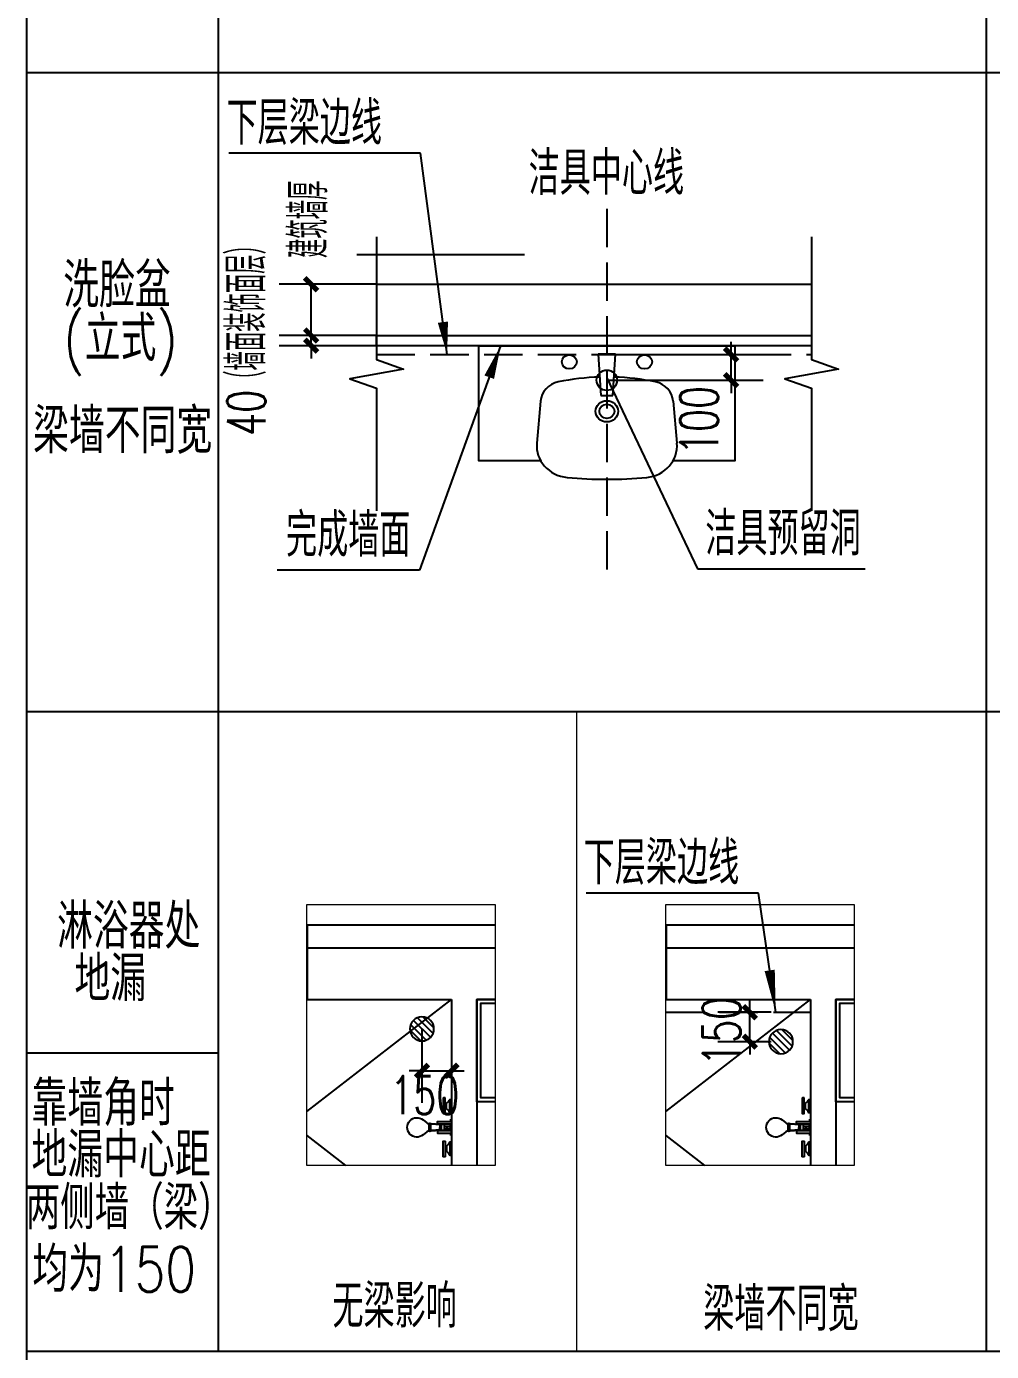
# Model space of a CAD drawing. Header units: millimetres. Extents: x 38494 to 103938, y -249777 to -227577.
# Drawn here: x 50855 to 55319, y -246055 to -239922 of the extents above; entities that cross this region are included whole.
import ezdxf

# ---------------------------------------------------------------- set-up
doc = ezdxf.new("R2010")
doc.units = ezdxf.units.MM
doc.header["$LTSCALE"] = 600
for name, pattern in [('__DASH', [0.35, 0.25, -0.1]), ('A10-6#平面图（改剪力墙厚9.5）_二层平面图_SEN14CGD$0$CONTINOUS', [0]), ('CONTINOUS', [0]), ('DASH', [0.35, 0.25, -0.1])]:
    doc.linetypes.add(name, pattern=pattern)
doc.layers.add('0-标注', color=4, linetype='CONTINOUS', lineweight=13)
doc.layers.add('LVTRY', color=6, linetype='Continuous', lineweight=9)
for name, color, linetype in [('01平-家具', 8, 'Continuous'), ('A10-6#平面图（改剪力墙厚9.5）_二层平面图_SEN14CGD$0$LVTRY', 8, 'Continuous'), ('A10-6#平面图（改剪力墙厚9.5）_二层平面图_SEN14CGD$0$SURFACE', 31, 'Continuous'), ('A10-6#平面图（改剪力墙厚9.5）_二层平面图_SEN14CGD$0$WALL', 2, 'Continuous'), ('EQUIP_地漏', 7, 'Continuous'), ('TEXT', 7, 'Continuous'), ('TWT_DIM', 3, 'Continuous'), ('TWT_LEAD', 3, 'Continuous'), ('TWT_TEXT', 7, 'Continuous'), ('冷凝水', 4, 'Continuous')]:
    doc.layers.add(name, color=color, linetype=linetype)
doc.styles.add('_TCH_DIM', font='SIMPLEX', dxfattribs={"bigfont": 'GBCBIG'})
doc.styles.add('_TCH_DIM_T3', font='SIMPLEX', dxfattribs={"width": 0.705882, "bigfont": 'GBCBIG'})
doc.styles.add('_TWT_PIPEDN', font='SIMPLEX', dxfattribs={"width": 0.8, "height": 3.5, "bigfont": 'HZTXT'})
doc.styles.add('gbenor+gbcbig', font='gbenor.shx', dxfattribs={"bigfont": 'gbcbig.shx'})
doc.dimstyles.new('_TWT_ARCH&&50', dxfattribs={"dimtxt": 148.75, "dimasz": 50, "dimexe": 125, "dimexo": 0, "dimgap": 63.125, "dimtad": 1, "dimdec": 0, "dimzin": 0, "dimdsep": 46, "dimtxsty": '_TCH_DIM_T3', "dimblk": 'ARCHTICK', "dimcen": 0.09, "dimclrt": 7, "dimazin": 2, "dimtfac": 1, "dimtdec": 0, "dimtix": 1, "dimtmove": 2, "dimatfit": 3, "dimfxl": 50, "dimtolj": 1, "dimtzin": 0, "dimarcsym": 0})

# ---------------------------------------------------------------- blocks, each defined once
blk = doc.blocks.new('A$C6F667AFB')
at = {"layer": '01平-家具'}
for p, q in [((465.9, 488.9), (476.9, 327.8)), ((534.1, 488.9), (465.9, 488.9)), ((523.1, 327.8), (534.1, 488.9)), ((476.9, 327.8), (523.1, 327.8)), ((241.1, 305.3), (226.1, 141.3)), ((758.9, 305.3), (773.9, 141.3))]:
    blk.add_line(p, q, dxfattribs=at)
blk.add_lwpolyline([(241.4, 72), (0, 72), (0, 522), (1000, 522), (1000, 72), (758.6, 72)], dxfattribs=at)
for centre in [(353, 458.7), (647, 458.7)]:
    blk.add_ellipse(centre, major_axis=(29.4, 0), ratio=0.938776, dxfattribs=at)
for centre, major_axis, start_param, end_param in [((329.1, 299.6), (88.2, 0), 1.78785, 3.072696), ((500, -428.1), (-882, 0), -1.539069, -1.353743), ((500, -428.1), (882, 0), 1.353743, 1.539069), ((670.9, 299.6), (-88.2, 0), 3.21049, 4.495336), ((500, 265.5), (-44.1, 0), 1.570796326830566, 7.853981634010152), ((500, 265.5), (-29.4, 0), 1.570796326809947, 7.853981633989534), ((358, 130.8), (-132.3, 0), -0.08511, 1.468112), ((642, 130.8), (132.3, 0), -1.468112, 0.08511), ((500, 1424.7), (-1517.9, 0), 1.468112, 1.673481)]:
    blk.add_ellipse(centre, major_axis=major_axis, ratio=0.938776, start_param=start_param, end_param=end_param, dxfattribs=at)
blk = doc.blocks.new('_ArchTick')
at = {"color": 0, "linetype": 'ByBlock', "const_width": 0.4}
blk.add_lwpolyline([(-0.5, -0.5), (0.5, 0.5)], dxfattribs=at)
blk = doc.blocks.new('*D20')
at = {"layer": 'Defpoints', "color": 0, "transparency": 16777216}
for p in [(1014721.8, 438247), (1015207, 438247), (1014721.8, 438146.9)]:
    blk.add_point(p, dxfattribs=at)
at = {"layer": 'TWT_DIM', "color": 0, "lineweight": -2, "transparency": 16777216}
for p, q in [((1015207, 438247), (1015207, 438297)), ((1014721.8, 438247), (1015332, 438247)), ((1015207, 438146.9), (1015207, 438247)), ((1014721.8, 438146.9), (1015332, 438146.9)), ((1015207, 438146.9), (1015207, 438096.9))]:
    blk.add_line(p, q, dxfattribs=at)
at = {"layer": 'TWT_DIM', "color": 0, "lineweight": -2, "transparency": 16777216, "xscale": 50, "yscale": 50, "zscale": 50}
for p, rotation in [((1015207, 438247), 269.9970163905541), ((1015207, 438146.9), 89.9970163905541)]:
    blk.add_blockref('_ArchTick', p, dxfattribs=dict(at, rotation=rotation))
at = {"layer": 'TWT_DIM', "color": 7, "transparency": 16777216, "insert": (1015082, 437989.8), "char_height": 148.75, "attachment_point": 5, "rotation": 89.997, "style": '_TCH_DIM_T3'}
blk.add_mtext('\\A1;100', dxfattribs=at)
blk = doc.blocks.new('*D25')
at = {"layer": 'Defpoints', "color": 0, "transparency": 16777216}
for p in [(1013566, 438321.9), (1013821.8, 438321.9), (1013821.8, 438281.9)]:
    blk.add_point(p, dxfattribs=at)
at = {"layer": 'TWT_DIM', "color": 0, "lineweight": -2, "transparency": 16777216}
for p, q in [((1013566, 438321.9), (1013566, 438371.9)), ((1013821.8, 438321.9), (1013441, 438321.9)), ((1013566, 438281.9), (1013566, 438321.9)), ((1013821.8, 438281.9), (1013441, 438281.9)), ((1013566, 438281.9), (1013566, 438231.9))]:
    blk.add_line(p, q, dxfattribs=at)
at = {"layer": 'TWT_DIM', "color": 0, "lineweight": -2, "transparency": 16777216, "xscale": 50, "yscale": 50, "zscale": 50}
for p, rotation in [((1013566, 438321.9), 270), ((1013566, 438281.9), 90)]:
    blk.add_blockref('_ArchTick', p, dxfattribs=dict(at, rotation=rotation))
at = {"layer": 'TWT_DIM', "color": 7, "transparency": 16777216, "insert": (1013314.2, 438321.9), "char_height": 148.75, "attachment_point": 5, "rotation": 90, "style": '_TCH_DIM_T3'}
blk.add_mtext('\\A1;40（墙面装饰面层）', dxfattribs=at)
blk = doc.blocks.new('*D26')
at = {"layer": 'Defpoints', "color": 0, "transparency": 16777216}
for p in [(1013566, 438521.9), (1013821.8, 438521.9), (1013821.8, 438321.9)]:
    blk.add_point(p, dxfattribs=at)
at = {"layer": 'TWT_DIM', "color": 0, "lineweight": -2, "transparency": 16777216}
for p, q in [((1013821.8, 438521.9), (1013441, 438521.9)), ((1013566, 438321.9), (1013566, 438521.9)), ((1013821.8, 438321.9), (1013441, 438321.9))]:
    blk.add_line(p, q, dxfattribs=at)
at = {"layer": 'TWT_DIM', "color": 0, "lineweight": -2, "transparency": 16777216, "xscale": 50, "yscale": 50, "zscale": 50}
for p, rotation in [((1013566, 438521.9), 90), ((1013566, 438321.9), 270)]:
    blk.add_blockref('_ArchTick', p, dxfattribs=dict(at, rotation=rotation))
at = {"layer": 'TWT_DIM', "color": 7, "transparency": 16777216, "insert": (1013556, 438776), "char_height": 148.75, "attachment_point": 5, "rotation": 90, "style": '_TCH_DIM_T3'}
blk.add_mtext('\\A1;建筑墙厚', dxfattribs=at)
blk = doc.blocks.new('A10-6#平面图（改剪力墙厚9.5）_二层平面图_SEN14CGD$0$淋浴喷头')
at = {"layer": 'A10-6#平面图（改剪力墙厚9.5）_二层平面图_SEN14CGD$0$LVTRY'}
for p, q in [((27.7, 5), (0, 5)), ((16.6, 5), (16.6, -5)), ((27.7, -5), (0, -5))]:
    blk.add_line(p, q, dxfattribs=at)
for points in [[(19.4, 72.4), (19.4, 94.1), (19.4, 94.1, -0.182673), (5.9, 109.3), (0, 109.3), (0, 57.3), (5.9, 57.3, -0.182673), (19.4, 72.4)], [(42.7, -12, -0.25), (42.7, 12), (42.7, 12), (80.7, 15, -0.333333), (86.7, 15), (90.4, 15, 0.178333), (96.3, 17.2), (110.1, 28.9, -2.166471), (110.1, -28.9), (96.3, -17.2, 0.178333), (90.4, -15), (86.7, -15, -0.333333), (80.7, -15), (42.7, -12)], [(19.4, -72.4), (19.4, -94.1), (19.4, -94.1, 0.182673), (5.9, -109.3), (0, -109.3), (0, -57.3), (5.9, -57.3, 0.182673), (19.4, -72.4)]]:
    blk.add_lwpolyline(points, format="xyb", close=True, dxfattribs=at)
for points in [[(5.9, 57.3), (5.9, 109.3)], [(1.7, 31.9), (0, 31.9)], [(0, 23), (0, 31.9)], [(1.7, 29.9), (0, 29.9)], [(0, -13), (0, 13)], [(1.7, 31.9), (3.1, 23)], [(1.7, 23), (1.7, 31.9)], [(1.7, 0), (1.7, 13)], [(1.7, 0), (1.7, -13)], [(4.6, -12.5), (4.6, 13)], [(42.7, -12), (27.7, -12), (27.7, 12), (42.7, 12)], [(42.7, 9.5), (80.7, 12.5)], [(42.7, -12), (42.7, 12)], [(44.7, 12.2), (44.7, 0)], [(44.7, -12.2), (44.7, 0)], [(80.7, 15), (80.7, -15)], [(86.7, 15), (86.7, -15)], [(0, -31.9), (0, -23)], [(1.7, -31.9), (0, -31.9)], [(1.7, -31.9), (3.1, -23)], [(1.7, -23), (1.7, -31.9)], [(4.6, -13), (4.6, -12.5)], [(42.7, -9.5), (80.7, -12.5)], [(5.9, -57.3), (5.9, -109.3)]]:
    blk.add_lwpolyline(points, dxfattribs=at)
for points in [[(23.8, 55.6), (23.8, 111), (23.8, 113.4, -0.414214), (25.4, 115), (30.8, 115, -0.472472), (32.6, 112.8), (32.6, 55.8, -0.472472), (30.8, 53.6), (25.4, 53.6, -0.414214), (23.8, 55.2), (23.8, 57.6)], [(23.8, -55.6), (23.8, -111), (23.8, -113.4, 0.414214), (25.4, -115), (30.8, -115, 0.472472), (32.6, -112.8), (32.6, -55.8, 0.472472), (30.8, -53.6), (25.4, -53.6, 0.414214), (23.8, -55.2), (23.8, -57.6)]]:
    blk.add_lwpolyline(points, format="xyb", dxfattribs=at)
for points in [[(-0.3, 13), (53.7, 13), (53.7, 23), (-0.3, 23)], [(-0.3, -13), (53.7, -13), (53.7, -23), (-0.3, -23)]]:
    blk.add_lwpolyline(points, close=True, dxfattribs=at)
for centre, start, end in [((19.4, 83.3), 50.4972, 90), ((19.4, 83.3), 270, 309.5028), ((19.4, -83.3), 50.4972, 90), ((19.4, -83.3), 270, 309.5028)]:
    blk.add_arc(centre, 6.99, start, end, dxfattribs=at)
blk = doc.blocks.new('$TwtSys$00000141')
for p, q in [((-94, 8), (-10, 92)), ((-94, 8), (-10, 92)), ((-87, -35), (35, 87)), ((-87, -35), (35, 87)), ((-66, -66), (66, 66)), ((-66, -66), (66, 66)), ((-32, -87), (88, 33)), ((-32, -87), (88, 33)), ((11, -92), (92, -11)), ((11, -92), (92, -11))]:
    blk.add_line(p, q)
blk.add_circle((0, 0), 94)
blk.add_circle((0, 0), 94)
blk = doc.blocks.new('*D18')
at = {"layer": 'Defpoints', "color": 0, "linetype": 'ByBlock', "transparency": 16777216}
for p in [(1015280.3, 435676.2), (1015363.6, 435676.2), (1015363.6, 435561.2)]:
    blk.add_point(p, dxfattribs=at)
at = {"layer": 'TWT_DIM', "color": 0, "linetype": 'ByBlock', "lineweight": -2, "transparency": 16777216}
for p, q in [((1015280.3, 435676.2), (1015280.3, 435726.2)), ((1015363.6, 435676.2), (1015155.3, 435676.2)), ((1015280.3, 435561.2), (1015280.3, 435676.2)), ((1015363.6, 435561.2), (1015155.3, 435561.2)), ((1015280.3, 435561.2), (1015280.3, 435511.2))]:
    blk.add_line(p, q, dxfattribs=at)
at = {"layer": 'TWT_DIM', "color": 0, "linetype": 'ByBlock', "lineweight": -2, "transparency": 16777216, "xscale": 50, "yscale": 50, "zscale": 50}
for p, rotation in [((1015280.3, 435676.2), 270), ((1015280.3, 435561.2), 90)]:
    blk.add_blockref('_ArchTick', p, dxfattribs=dict(at, rotation=rotation))
at = {"layer": 'TWT_DIM', "color": 7, "linetype": 'ByBlock', "transparency": 16777216, "insert": (1015170, 435601.6), "char_height": 148.75, "attachment_point": 5, "rotation": 90, "style": '_TCH_DIM_T3'}
blk.add_mtext('\\A1;150', dxfattribs=at)
blk = doc.blocks.new('*D19')
at = {"layer": 'Defpoints', "color": 0, "linetype": 'ByBlock', "transparency": 16777216}
for p in [(1013999.2, 435611.2), (1014114.2, 435611.2), (1014114.2, 435447.4)]:
    blk.add_point(p, dxfattribs=at)
at = {"layer": 'TWT_DIM', "color": 0, "linetype": 'ByBlock', "lineweight": -2, "transparency": 16777216}
for p, q in [((1013999.2, 435611.2), (1013999.2, 435322.4)), ((1014114.2, 435611.2), (1014114.2, 435322.4)), ((1013999.2, 435447.4), (1013949.2, 435447.4)), ((1013999.2, 435447.4), (1014114.2, 435447.4)), ((1014114.2, 435447.4), (1014164.2, 435447.4))]:
    blk.add_line(p, q, dxfattribs=at)
at = {"layer": 'TWT_DIM', "color": 0, "linetype": 'ByBlock', "lineweight": -2, "transparency": 16777216, "xscale": 50, "yscale": 50, "zscale": 50}
blk.add_blockref('_ArchTick', (1013999.2, 435447.4), dxfattribs=at)
at = {"layer": 'TWT_DIM', "color": 0, "linetype": 'ByBlock', "lineweight": -2, "transparency": 16777216, "xscale": 50, "yscale": 50, "zscale": 50, "rotation": 180}
blk.add_blockref('_ArchTick', (1014114.2, 435447.4), dxfattribs=at)
at = {"layer": 'TWT_DIM', "color": 7, "linetype": 'ByBlock', "transparency": 16777216, "insert": (1014010, 435352.2), "char_height": 148.75, "attachment_point": 5, "style": '_TCH_DIM_T3'}
blk.add_mtext('\\A1;150', dxfattribs=at)
blk = doc.blocks.new('16#给排水专业全部施工图20170220-11111111')
blk.add_circle((1014721.8, 438146.9, 0), 40)
at = {"layer": '0-标注', "linetype": 'ByBlock'}
blk.add_line((1014602.9, 436850.1), (1014602.9, 434350.1), dxfattribs=at)
for points in [[(1013549.5, 436097.6), (1014285.6, 436097.6), (1014285.6, 435077.6), (1013549.5, 435077.6)], [(1014952.2, 436097.6), (1015688.4, 436097.6), (1015688.4, 435077.6), (1014952.2, 435077.6)]]:
    blk.add_lwpolyline(points, close=True, dxfattribs=at)
at = {"layer": 'A10-6#平面图（改剪力墙厚9.5）_二层平面图_SEN14CGD$0$LVTRY', "linetype": 'A10-6#平面图（改剪力墙厚9.5）_二层平面图_SEN14CGD$0$CONTINOUS'}
for p, q in [((1013549.5, 435288), (1014114.2, 435726.2)), ((1014952.2, 435288), (1015517, 435726.2)), ((1013549.5, 435194.5), (1013700.1, 435077.6)), ((1014952.2, 435194.5), (1015102.9, 435077.6))]:
    blk.add_line(p, q, dxfattribs=at)
at = {"layer": 'A10-6#平面图（改剪力墙厚9.5）_二层平面图_SEN14CGD$0$LVTRY'}
for points in [[(1014285.6, 435326.2), (1014214.2, 435326.2), (1014214.2, 435726.2), (1014285.6, 435726.2)], [(1015688.4, 435326.2), (1015617, 435326.2), (1015617, 435726.2), (1015688.4, 435726.2)], [(1014285.6, 435341.2), (1014229.2, 435341.2), (1014229.2, 435711.2), (1014285.6, 435711.2)], [(1015688.4, 435341.2), (1015632, 435341.2), (1015632, 435711.2), (1015688.4, 435711.2)]]:
    blk.add_lwpolyline(points, dxfattribs=at)
at = {"layer": 'A10-6#平面图（改剪力墙厚9.5）_二层平面图_SEN14CGD$0$SURFACE', "linetype": 'ByBlock'}
for p, q in [((1013551.1, 436016.2), (1013551.1, 435926.2)), ((1014214.2, 436016.2), (1013551.1, 436016.2)), ((1014285.6, 436016.2), (1014214.2, 436016.2)), ((1014953.9, 436016.2), (1014953.9, 435926.2)), ((1015617, 436016.2), (1014953.9, 436016.2)), ((1015688.4, 436016.2), (1015617, 436016.2))]:
    blk.add_line(p, q, dxfattribs=at)
at = {"layer": 'A10-6#平面图（改剪力墙厚9.5）_二层平面图_SEN14CGD$0$WALL', "linetype": 'ByBlock'}
for p, q in [((1014214.2, 435926.2), (1013551.1, 435926.2)), ((1013551.1, 435926.2), (1013551.1, 435726.2)), ((1014285.6, 435926.2), (1014214.2, 435926.2)), ((1015617, 435926.2), (1014953.9, 435926.2)), ((1014953.9, 435926.2), (1014953.9, 435726.2)), ((1015688.4, 435926.2), (1015617, 435926.2)), ((1013551.1, 435726.2), (1014114.2, 435726.2)), ((1014114.2, 435726.2), (1014114.2, 435077.6)), ((1014214.2, 435726.2), (1014214.2, 435077.6)), ((1014285.6, 435726.2), (1014214.2, 435726.2)), ((1014953.9, 435726.2), (1015517, 435726.2)), ((1015517, 435726.2), (1015517, 435077.6)), ((1015617, 435726.2), (1015617, 435077.6)), ((1015688.4, 435726.2), (1015617, 435726.2))]:
    blk.add_line(p, q, dxfattribs=at)
at = {"layer": 'TEXT'}
for p, q in [((1013993.6, 439034.4), (1013245, 439034.4)), ((1014097.7, 438247), (1013993.6, 439034.4)), ((1013821.8, 438521.9), (1015521.8, 438521.9)), ((1013821.8, 438521.9), (1013821.8, 438321.9)), ((1015521.8, 438521.9), (1015521.8, 438321.9)), ((1013821.8, 438321.9), (1015521.8, 438321.9)), ((1014306.7, 438281.9), (1013989.1, 437404.5)), ((1013989.1, 437404.5), (1013433.1, 437404.5)), ((1015314.6, 436142.3), (1014640.8, 436142.3)), ((1015381.5, 435676.2), (1015314.6, 436142.3))]:
    blk.add_line(p, q, dxfattribs=at)
at = {"layer": 'TEXT', "linetype": 'DASH'}
blk.add_line((1014721.8, 438816.9), (1014721.8, 437346.9), dxfattribs=at)
at = {"layer": 'TEXT', "color": 6, "linetype": '__DASH'}
for p, q in [((1013821.8, 438247), (1015521.8, 438247)), ((1014952.2, 435676.2), (1015517, 435676.2))]:
    blk.add_line(p, q, dxfattribs=at)
at = {"layer": 'TEXT'}
for points in [[(1013821.8, 438706.9), (1013821.8, 438228.2), (1013926.8, 438190), (1013716.8, 438152.9), (1013821.8, 438115.7), (1013821.8, 437636.9)], [(1015521.8, 438706.9), (1015521.8, 438228.2), (1015626.8, 438190), (1015416.8, 438152.9), (1015521.8, 438115.7), (1015521.8, 437636.9)]]:
    blk.add_lwpolyline(points, dxfattribs=at)
for points in [[(1014097.7, 438247, 0, 40, 0), (1014081, 438373.9, 0, 0, 0)], [(1014306.7, 438281.9, 0, 40, 0), (1014262.1, 438158.8, 0, 0, 0)], [(1015381.5, 435676.2, 0, 40, 0), (1015358, 435839.8, 0, 0, 0)]]:
    blk.add_lwpolyline(points, format="xyseb", dxfattribs=at)
blk.add_lwpolyline([(1015521.8, 438321.9), (1015521.8, 438281.9), (1013821.8, 438281.9), (1013821.8, 438321.9)], close=True, dxfattribs=at)
at = {"layer": 'TWT_LEAD', "color": 7}
for p, q in [((1014399.7, 438637.2), (1013744.4, 438637.2)), ((1014721.8, 438156.8), (1015075.4, 437410.2)), ((1015075.4, 437410.2), (1015731.5, 437410.2))]:
    blk.add_line(p, q, dxfattribs=at)
at = {"layer": 'TWT_TEXT'}
for p, q in [((1012454, 448198.7), (1012454, 433900.1)), ((1013204, 434350.1), (1013204, 448198.7)), ((1016204, 448198.7), (1016204, 434350.1)), ((1012454, 439350.1), (1019954, 439350.1)), ((1013204, 434350.1), (1013204, 439350.1)), ((1016204, 439350.1), (1016204, 434350.1)), ((1019954, 436850.1), (1012454, 436850.1)), ((1012454, 435517.7), (1013204, 435517.7)), ((1019954, 434350.1), (1012454, 434350.1))]:
    blk.add_line(p, q, dxfattribs=at)
at = {"layer": 'A10-6#平面图（改剪力墙厚9.5）_二层平面图_SEN14CGD$0$LVTRY', "linetype": 'A10-6#平面图（改剪力墙厚9.5）_二层平面图_SEN14CGD$0$CONTINOUS', "extrusion": (0, 0, -1), "xscale": -1, "zscale": -1, "rotation": 180}
for p in [(-1014114.2, 435226.2), (-1015517, 435226.2)]:
    blk.add_blockref('A10-6#平面图（改剪力墙厚9.5）_二层平面图_SEN14CGD$0$淋浴喷头', p, dxfattribs=at)
at = {"layer": 'EQUIP_地漏', "xscale": -0.4999999999999999, "yscale": 0.4999999999999999, "zscale": 0.4999999999999999}
for p in [(1013999.2, 435611.2), (1015402, 435561.2)]:
    blk.add_blockref('$TwtSys$00000141', p, dxfattribs=at)
at = {"layer": 'LVTRY', "color": 6}
blk.add_blockref('A$C6F667AFB', (1014221.8, 437759.9), dxfattribs=at)
at = {"layer": 'TEXT', "color": 7, "style": '_TCH_DIM'}
for s, p in [('下层梁边线', (1013235.5, 439067.9)), ('完成墙面', (1013468.1, 437457)), ('下层梁边线', (1014631.3, 436175.9)), ('无梁影响', (1013649.5, 434442.8)), ('梁墙不同宽', (1015098.3, 434431.6))]:
    blk.add_text(s, height=168.79, dxfattribs=at).set_placement(p)
at = {"layer": 'TEXT', "style": 'gbenor+gbcbig'}
blk.add_text('洁具中心线', height=168.79, dxfattribs=at).set_placement((1014415.8, 438871.9))
at = {"layer": 'TWT_LEAD', "color": 7, "style": '_TCH_DIM'}
blk.add_text('洁具预留洞', height=168.79, dxfattribs=at).set_placement((1015106.3, 437462.7))
at = {"layer": 'TWT_TEXT', "style": '_TWT_PIPEDN', "width": 0.8}
for s, height, p in [('洗脸盆', 175, (1012597.4, 438431)), ('(立式)', 175, (1012597.4, 438222.7)), ('梁墙不同宽', 175, (1012479.7, 437861.8)), ('淋浴器处', 175, (1012573.4, 435924.7)), ('地漏', 175, (1012641.3, 435719.8)), ('靠墙角时', 175, (1012473.5, 435232.6)), ('地漏中心距', 175, (1012473.5, 435030.7)), ('两侧墙（梁）', 168.49, (1012450.7, 434827.8)), ('均为150', 175, (1012476.6, 434583.6))]:
    blk.add_text(s, height=height, dxfattribs=at).set_placement(p)
at = {"layer": 'TWT_DIM', "color": 7}
for base, p1, p2, text, picture, middle in [((1013566, 438321.9), (1013821.8, 438281.9), (1013821.8, 438321.9), '40（墙面装饰面层）', '*D25', (1013314.2, 438321.9)), ((1013566, 438521.9), (1013821.8, 438321.9), (1013821.8, 438521.9), '建筑墙厚', '*D26', (1013556, 438776))]:
    dim = blk.add_linear_dim(base=base, p1=p1, p2=p2, angle=90, text=text, dimstyle='_TWT_ARCH&&50', dxfattribs=at)
    dim.commit()
    dim.dimension.update_dxf_attribs({"geometry": picture, "text_midpoint": middle, "dimtype": 129})
dim = blk.add_linear_dim(base=(1015207, 438247), p1=(1014721.8, 438146.9), p2=(1014721.8, 438247), angle=89.997, dimstyle='_TWT_ARCH&&50', dxfattribs=at)
dim.commit()
dim.dimension.update_dxf_attribs({"geometry": '*D20', "text_midpoint": (1015082, 437989.8), "dimtype": 129})
at = {"layer": 'TWT_DIM', "color": 7, "linetype": 'ByBlock'}
for base, p1, p2, angle, picture, middle in [((1015280.3, 435676.2), (1015363.6, 435561.2), (1015363.6, 435676.2), 90, '*D18', (1015170, 435601.6)), ((1014114.2, 435447.4), (1013999.2, 435611.2), (1014114.2, 435611.2), 0, '*D19', (1014010, 435352.2))]:
    dim = blk.add_linear_dim(base=base, p1=p1, p2=p2, angle=angle, text='150', dimstyle='_TWT_ARCH&&50', dxfattribs=at)
    dim.commit()
    dim.dimension.update_dxf_attribs({"geometry": picture, "text_midpoint": middle, "dimtype": 129})

msp = doc.modelspace()

# ---------------------------------------------------------------- block references
at = {"layer": '冷凝水', "xscale": 1.184032499918249, "yscale": 1.184032499918249, "zscale": 1.184032499918249}
msp.add_blockref('16#给排水专业全部施工图20170220-11111111', (-1147923.8, -760339.8), dxfattribs=at)

doc.saveas('drawing.dxf')
